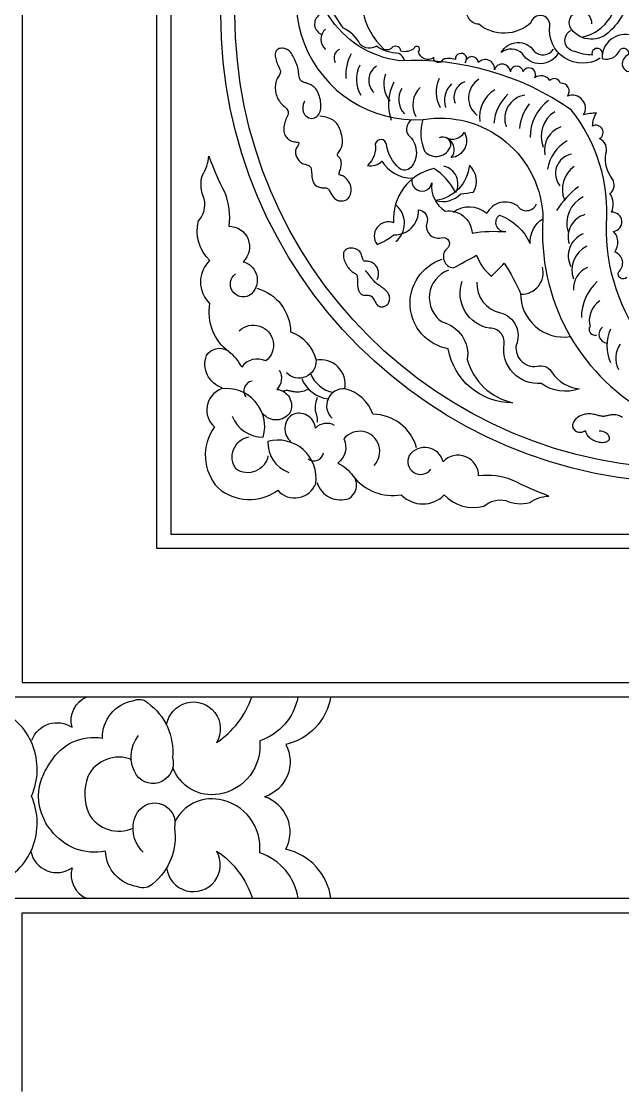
# Model space of a CAD drawing. Extents: x -66030 to 95157, y -13132 to 45879.
# Drawn here: x -13762 to -13256, y 2442 to 3344 of the extents above; entities that cross this region are included whole.
import ezdxf

# ---------------------------------------------------------------- set-up
doc = ezdxf.new("R2010")
doc.units = 0
doc.header["$LTSCALE"] = 100
doc.header["$MEASUREMENT"] = 0
doc.layers.add('3', color=11, linetype='CONTINUOUS')
doc.layers.add('7', color=105, linetype='CONTINUOUS')

msp = doc.modelspace()

# ---------------------------------------------------------------- linework, layer by layer
at = {"layer": '3'}
for points in [[(-12635.68, 3912.74), (-13761.68, 3912.74), (-13761.68, 2786.74), (-12635.68, 2786.74)], [(-12748.68, 3799.74), (-13648.68, 3799.74), (-13648.68, 2899.74), (-12748.68, 2899.74)], [(-12760.68, 3787.74), (-13636.68, 3787.74), (-13636.68, 2911.74), (-12760.68, 2911.74)]]:
    msp.add_lwpolyline(points, close=True, dxfattribs=at)
for points in [[(-13290.18, 3330.33, 0.410236), (-13261.28, 3374.7, -0.026447), (-13266.51, 3436.81, -0.370419), (-13252.59, 3483.07, 0.249379), (-13238.27, 3511.93, 0.484234), (-13247.38, 3517.76, 0.406055), (-13259.62, 3514.83, -0.392331), (-13253.45, 3506.73)], [(-13228.88, 3491.23, 0.178927), (-13261.2, 3459.55, -0.066229), (-13254.99, 3461.56, 0.371806), (-13262.11, 3444.68, -0.132619), (-13252.53, 3450.93, 0.121263), (-13258.62, 3435.92, 0.003668), (-13251.59, 3375.98, -0.246213), (-13266.43, 3335.7, -0.473271), (-13299.19, 3336.99, -1.44751), (-13282.31, 3341.56)], [(-13494.02, 3439.09, 0.728949), (-13424.13, 3260.9, -0.458717), (-13323.14, 3177.31, 0.286549), (-13236.38, 3014.63, 0.410843), (-13094.69, 3076.86, 0.410843)], [(-12942.37, 3265.07, 0.244582), (-12914.74, 3321.57, -0.243426), (-12920.86, 3279.11, 0.190717), (-12883.18, 3344.09, -0.174861), (-12898.49, 3284.99, 0.143289), (-12844.44, 3382.74, -0.357484), (-12910.59, 3266.91, 0.059983), (-12969.8, 3249.42, -0.286943), (-13025.69, 3263.07, 0.488834), (-13113.49, 3198.6, -0.053824), (-13133.38, 3098.74, -0.399452), (-13236.01, 3070.23, -0.172067), (-13269.56, 3172.47, 0.188208), (-13299.44, 3269.16, 0.166283), (-13443.85, 3310.41, -0.471559), (-13512.41, 3419.22)], [(-13439.65, 3310.59, 0.205954), (-13444.5, 3316.68, -0.152162), (-13463.41, 3322.7, -0.350186), (-13477.01, 3324.2, 0.163405), (-13491.18, 3337.96, -0.052071), (-13502.8, 3357.38, 0.293425), (-13503.8, 3379.62, -0.480697), (-13508.19, 3390.21, -0.278361), (-13510.48, 3416.42)], [(-13274.82, 3312.71, -0.647953), (-13317.25, 3340.45, 0.886577), (-13333.2, 3342.52, -0.372235), (-13377.09, 3341.17, -0.517937), (-13386.51, 3356.75, 0.727778), (-13386.88, 3367.23, 0.18697), (-13406.48, 3358.82, 0.139213), (-13422.29, 3358.55, 0.314283), (-13436.42, 3359.38, -0.231356), (-13448.31, 3360.72, -0.366634), (-13419.24, 3370.46, 0.060326), (-13402.71, 3375.4, 0.169547), (-13409.64, 3384.23, -0.396096), (-13376.42, 3383.87, -1.342672), (-13370.75, 3373.94, 0.631456), (-13367.33, 3357.74, 0.383857), (-13334.39, 3361.15, -0.717952), (-13336.64, 3373.18, 0.149152), (-13323.94, 3374.74, -0.62166), (-13295.71, 3350.4)], [(-13273.03, 3315.6, 1.271861), (-13281.67, 3315.21, -0.08113), (-13296.36, 3318.19, -0.729218), (-13299.58, 3336.07)], [(-13256.49, 3307.11, 0.538671), (-13245.66, 3302.27, 0.471681), (-13248.11, 3331.82, 0.51896), (-13273.24, 3312.23, 0.379152), (-13258.32, 3319.4, -0.873174), (-13251.31, 3315.52, 0.293046), (-13256.49, 3306.77)], [(-13252.46, 3127.97, -0.79007), (-13259.63, 3132.27, 0.590664), (-13262.71, 3149.33, 0.371102), (-13263.65, 3166.67, 0.975685), (-13265.4, 3182.82, 0.264772), (-13266.73, 3198.65, 0.402205), (-13264.64, 3210.82, -0.198438), (-13270.2, 3232.13, 0.389798), (-13275.4, 3244.93, 0.981447), (-13281.32, 3255.36, -0.127938), (-13278.11, 3266.45, 0.045177), (-13289.01, 3264.82, 0.726189), (-13302.49, 3280.64, 0.658761), (-13308.34, 3291.51, 0.591348), (-13317.22, 3293.88, 0.403702), (-13330.09, 3296.18, 1.065414), (-13339.93, 3301.07, 0.918331), (-13350.59, 3301.02, 0.852833), (-13363.9, 3302.85, 0.714242), (-13377.51, 3308.92, 0.915835), (-13388.53, 3308.82, 1.503694), (-13396.85, 3311.53, 0.156987), (-13407.52, 3311.59, -0.917193), (-13415.1, 3313.15, -0.583401), (-13428, 3318.4, 1.33876), (-13431.6, 3320.97, -0.255042), (-13442.76, 3318.58, 0.538626), (-13449.47, 3322.13, -0.337426), (-13457.19, 3320)], [(-13310.16, 3317, -0.579404), (-13340.3, 3316.28, 0.380337), (-13358.35, 3317.37, -0.564488), (-13330.55, 3318.63, 0.484455), (-13314.31, 3320.07, 0.484455)], [(-13433.74, 3260.69, 0.410122), (-13436.63, 3247.91, -0.417753), (-13434.44, 3220.5, -0.41109), (-13444.14, 3219.98, -0.185617), (-13454.88, 3239.77, 0.84931), (-13464.39, 3240.39, -0.257306), (-13470.96, 3222.3, 0.268466), (-13458.85, 3225.99, 0.264515), (-13433.13, 3211.49)], [(-13424.29, 3260.89, 0.178085), (-13422.84, 3234.42, 0.588581), (-13400.81, 3238.73, 0.619537), (-13410.55, 3245.39)], [(-13404.62, 3245.75, 0.404646), (-13389.32, 3250.3, -0.540344), (-13400.38, 3228.83, 0.451607), (-13402.47, 3244.09)], [(-13578.89, 3083, -1.055128), (-13556.58, 3057.56, 0.366246), (-13576.87, 3052.41, 0.126982), (-13587.7, 3065.27, -0.281378), (-13603.57, 3105.99, -0.426753), (-13603.61, 3142.18, -0.279848), (-13613.2, 3175.57, 0.248463), (-13608.48, 3194.04, -0.174704), (-13610.01, 3214.1, 0.128908), (-13604.61, 3230.14, 0.027185), (-13591.2, 3199.47, -0.12406), (-13587.72, 3171.05, -0.684481), (-13575.75, 3141.17, -0.643109), (-13570.5, 3112.68, -0.920448), (-13582.04, 3130.94)], [(-13396.7, 3199.55, 0.137437), (-13415.09, 3219.68, 0.373846), (-13448.87, 3173.99, 0.753044), (-13462.81, 3155.59, 0.064931), (-13448.66, 3163.77, 0.437957), (-13427.98, 3184.78, -0.450203), (-13420.53, 3175.09, 0.618127), (-13408.98, 3161.29, -0.940381), (-13404.5, 3151.84, 0.612136), (-13398.62, 3135.91, 0.002262), (-13379, 3146.69, 0.151844), (-13366.37, 3128.96, 0.003706), (-13355.71, 3139.99, -0.038505), (-13341.7, 3113.74, 0.497294), (-13323.52, 3136.71)], [(-13433.24, 3211.49, 1.049893), (-13416.72, 3207.55, 0.294443), (-13405.4, 3183.82, -0.443152), (-13382.88, 3165.35, -0.062368), (-13354.33, 3166.31, -0.741619), (-13359.65, 3180.43, -0.194507), (-13333.91, 3156.55, -0.276186), (-13323.14, 3177.31)], [(-13328.9, 3189.57, -0.636542), (-13344.41, 3188.12, 0.464473), (-13370.47, 3181.69, 0.350463), (-13398.67, 3182.76)], [(-13402.66, 3134.18, 0.607341), (-13408.05, 3090.42, -0.389081), (-13386.83, 3058.78, 0.277302), (-13348.77, 3022.43, -0.365527), (-13402.99, 3067.87, -0.780886), (-13408.05, 3143.26)], [(-13378.74, 3124.08, 0.37336), (-13358.87, 3098.16, -0.457002), (-13345.74, 3070.9, 0.543223), (-13326, 3053.46, -0.31188), (-13315.43, 3047.67, 0.219665), (-13292.52, 3034.21, -0.252862), (-13324.52, 3038.59, -0.488404), (-13355.84, 3071.91, 0.46428), (-13368.04, 3085.13, -0.463407), (-13391.21, 3124.75)], [(-13564.08, 3118.86, -0.333818), (-13535.7, 3082.11, -0.253565), (-13514.28, 3058.32, -0.703455), (-13539.09, 3047.63)], [(-13593.34, 3035.01, -0.427892), (-13606.57, 3062.06, -0.407523), (-13588.87, 3066.47, -0.407523)], [(-13545.17, 3049.84, -0.338558), (-13547.33, 3033.66, -0.519359), (-13536.24, 3013.96, -0.493768), (-13558.72, 3012.92)], [(-13584.77, 3011.13, 0.319048), (-13558.67, 2993.5, 0.541193), (-13594.2, 3033.96, 0.561508), (-13599.78, 3001.98, 0.355693), (-13596.82, 2950.57, 0.343874), (-13546.44, 2948.64, 0.561508), (-13514.46, 2954.21, 0.541193), (-13554.92, 2989.74, 0.319048), (-13537.28, 2963.65)], [(-13429.55, 2984.34, 0.333818), (-13466.31, 3012.72, 0.253565), (-13490.1, 3034.13, 0.703455), (-13500.78, 3009.33)], [(-13498.58, 3003.25, 0.338558), (-13514.76, 3001.09, 0.519359), (-13534.45, 3012.18, 0.493768), (-13535.49, 2989.7)], [(-13554.73, 2977.65, -0.539681), (-13581.58, 2966.43, -0.553633), (-13570.77, 2993.69)], [(-13465.41, 2969.53, 1.055128), (-13490.86, 2991.84, -0.366246), (-13496.01, 2971.55, -0.126982), (-13483.14, 2960.72, 0.281378), (-13442.42, 2944.84, 0.426753), (-13406.23, 2944.81, 0.279848), (-13372.84, 2935.22, -0.248463), (-13354.38, 2939.94, 0.174704), (-13334.32, 2938.41, -0.128908), (-13318.28, 2943.81, -0.027185), (-13348.94, 2957.22, 0.12406), (-13377.37, 2960.7, 0.684481), (-13407.25, 2972.67, 0.643109), (-13435.73, 2977.92, 0.920448), (-13417.47, 2966.37)], [(-13513.41, 2955.08, 0.427892), (-13486.36, 2941.84, 0.407523), (-13481.95, 2959.55, 0.407523)], [(-13753.6, 2738.13, -0.488711), (-13719.74, 2748.96, -0.383007), (-13706.95, 2774.74)], [(-13659.76, 2643.93, -0.35407), (-13664.55, 2677.43, -0.838332), (-13633.5, 2664.35, -0.26672), (-13651.73, 2617.17, -0.314427), (-13664.21, 2614.73, -0.369989), (-13691.54, 2644.64, -0.292926), (-13737.33, 2662.22, -0.099814), (-13743.62, 2672.15, -0.228766), (-13743.62, 2709.74, -0.050603), (-13737.55, 2719.9, -0.310937), (-13694.16, 2739.91, -0.369989), (-13668.53, 2771.27, -0.314427), (-13655.93, 2769.53, -0.26672), (-13635.13, 2723.42, -0.838332), (-13665.41, 2708.65, -0.319484), (-13663.85, 2741.99)], [(-13640.06, 2750.69, -1.218925), (-13597.96, 2736.14, 0.164361), (-13568.33, 2774.49)], [(-13529.51, 2774.49, -0.273348), (-13561.69, 2737.68, -0.397275), (-13595.91, 2692.68, -0.370591), (-13634.8, 2715.38)], [(-13501.93, 2774.49, -0.306797), (-13539.73, 2734.61, -0.465679), (-13557.6, 2690.43, -0.495843)], [(-13669.49, 2721.67, 0.395368), (-13706.52, 2707.52, 0.187473), (-13705.66, 2676.29, 0.395368), (-13667.91, 2664.21)], [(-13529.23, 2604.74, 0.282647), (-13561.69, 2643.19, 0.397275), (-13595.91, 2688.18, 0.335284), (-13633.13, 2669.48, 0.335284)], [(-13501.69, 2604.74, 0.316056), (-13539.73, 2646.26, 0.465679), (-13557.6, 2690.43, 0.495843)], [(-13754.49, 2644.39, 0.533225), (-13719.74, 2630.52, 0.383007), (-13706.95, 2604.74)], [(-13640.11, 2630.57, 1.229757), (-13597.96, 2644.72, -0.170214), (-13567.79, 2604.74)]]:
    msp.add_lwpolyline(points, format="xyb", dxfattribs=at)
for points in [[(-13524.04, 3276.4), (-13525, 3273.49), (-13525.38, 3270.94), (-13525.27, 3268.73), (-13524.76, 3266.84), (-13523.93, 3265.28), (-13522.86, 3264.04), (-13521.65, 3263.09), (-13520.36, 3262.43), (-13519.09, 3262.05), (-13517.84, 3261.93), (-13516.65, 3262.05), (-13515.52, 3262.38), (-13514.46, 3262.91), (-13513.5, 3263.6), (-13512.65, 3264.45), (-13511.92, 3265.42), (-13511.32, 3266.5), (-13510.85, 3267.68), (-13510.5, 3268.93), (-13510.27, 3270.26), (-13510.15, 3271.64), (-13510.13, 3273.06), (-13510.21, 3274.52), (-13510.38, 3276), (-13510.63, 3277.48), (-13510.97, 3278.96), (-13511.37, 3280.41), (-13511.85, 3281.81), (-13512.4, 3283.16), (-13513.02, 3284.42), (-13513.69, 3285.6), (-13514.42, 3286.66), (-13515.2, 3287.59), (-13516.03, 3288.41), (-13516.9, 3289.12), (-13517.8, 3289.74), (-13518.72, 3290.26), (-13519.65, 3290.71), (-13520.59, 3291.1), (-13521.53, 3291.42), (-13522.47, 3291.71), (-13523.38, 3291.97), (-13524.26, 3292.23), (-13525.08, 3292.52), (-13525.84, 3292.86), (-13526.52, 3293.27), (-13527.11, 3293.78), (-13527.6, 3294.41), (-13527.96, 3295.18), (-13528.24, 3296.07), (-13528.44, 3297.07), (-13528.6, 3298.18), (-13528.74, 3299.36), (-13528.88, 3300.6), (-13529.06, 3301.89), (-13529.29, 3303.21), (-13529.61, 3304.55), (-13529.99, 3305.89), (-13530.44, 3307.23), (-13530.93, 3308.55), (-13531.46, 3309.85), (-13532.02, 3311.1), (-13532.6, 3312.31), (-13533.17, 3313.47), (-13533.75, 3314.55), (-13534.33, 3315.57), (-13534.92, 3316.5), (-13535.54, 3317.36), (-13536.2, 3318.14), (-13536.9, 3318.83), (-13537.67, 3319.42), (-13538.51, 3319.93), (-13539.43, 3320.33), (-13540.4, 3320.64), (-13541.41, 3320.84), (-13542.43, 3320.95), (-13543.43, 3320.95), (-13544.4, 3320.85), (-13545.3, 3320.64), (-13546.11, 3320.33), (-13546.81, 3319.92), (-13547.4, 3319.4), (-13547.87, 3318.78), (-13548.24, 3318.07), (-13548.5, 3317.27), (-13548.64, 3316.38), (-13548.68, 3315.41), (-13548.61, 3314.36), (-13548.44, 3313.23), (-13548.18, 3312.06), (-13547.85, 3310.86), (-13547.46, 3309.65), (-13547.04, 3308.47), (-13546.59, 3307.34), (-13546.14, 3306.28), (-13545.7, 3305.31), (-13545.3, 3304.46), (-13544.93, 3303.71), (-13544.62, 3303.04), (-13544.38, 3302.42), (-13544.22, 3301.85), (-13544.15, 3301.29), (-13544.18, 3300.73), (-13544.33, 3300.14), (-13544.6, 3299.51), (-13544.97, 3298.84), (-13545.42, 3298.1), (-13545.92, 3297.31), (-13546.43, 3296.45), (-13546.93, 3295.52), (-13547.4, 3294.52), (-13547.8, 3293.44), (-13548.12, 3292.28), (-13548.35, 3291.06), (-13548.5, 3289.78), (-13548.56, 3288.47), (-13548.55, 3287.13), (-13548.45, 3285.8), (-13548.29, 3284.48), (-13548.05, 3283.19), (-13547.74, 3281.94), (-13547.36, 3280.73), (-13546.92, 3279.57), (-13546.4, 3278.46), (-13545.81, 3277.39), (-13545.15, 3276.37), (-13544.41, 3275.4), (-13543.6, 3274.46), (-13542.72, 3273.58), (-13541.81, 3272.72), (-13540.89, 3271.89), (-13540.02, 3271.06), (-13539.24, 3270.23), (-13538.58, 3269.39), (-13538.08, 3268.52), (-13537.78, 3267.6), (-13537.71, 3266.64), (-13537.85, 3265.62), (-13538.14, 3264.56), (-13538.55, 3263.45), (-13539.04, 3262.3), (-13539.55, 3261.12), (-13540.07, 3259.89), (-13540.53, 3258.64), (-13540.91, 3257.35), (-13541.19, 3256.05), (-13541.38, 3254.75), (-13541.46, 3253.45), (-13541.44, 3252.18), (-13541.3, 3250.94), (-13541.06, 3249.75), (-13540.69, 3248.62), (-13540.21, 3247.57), (-13539.62, 3246.6), (-13538.93, 3245.72), (-13538.17, 3244.92), (-13537.33, 3244.22), (-13536.44, 3243.62), (-13535.51, 3243.12), (-13534.55, 3242.73), (-13533.58, 3242.45), (-13532.62, 3242.25), (-13531.7, 3242.12), (-13530.85, 3242.01), (-13530.1, 3241.91), (-13529.48, 3241.79), (-13529.01, 3241.61), (-13528.73, 3241.36), (-13528.65, 3241), (-13528.74, 3240.55), (-13528.97, 3240.02), (-13529.3, 3239.42), (-13529.7, 3238.75), (-13530.13, 3238.04), (-13530.54, 3237.29), (-13530.91, 3236.51), (-13531.2, 3235.72), (-13531.41, 3234.91), (-13531.53, 3234.09), (-13531.57, 3233.25), (-13531.52, 3232.41), (-13531.38, 3231.55), (-13531.15, 3230.68), (-13530.83, 3229.81), (-13530.42, 3228.93), (-13529.93, 3228.06), (-13529.36, 3227.21), (-13528.72, 3226.41), (-13528.01, 3225.66), (-13527.25, 3224.98), (-13526.44, 3224.4), (-13525.58, 3223.92), (-13524.68, 3223.55), (-13523.77, 3223.26), (-13522.87, 3223.02), (-13521.99, 3222.78), (-13521.16, 3222.52), (-13520.4, 3222.19), (-13519.74, 3221.75), (-13519.19, 3221.17), (-13518.77, 3220.42), (-13518.46, 3219.51), (-13518.24, 3218.49), (-13518.09, 3217.36), (-13517.98, 3216.18), (-13517.88, 3214.96), (-13517.78, 3213.73), (-13517.65, 3212.53), (-13517.48, 3211.38), (-13517.24, 3210.28), (-13516.95, 3209.25), (-13516.59, 3208.3), (-13516.17, 3207.42), (-13515.69, 3206.64), (-13515.13, 3205.94), (-13514.5, 3205.34), (-13513.8, 3204.85), (-13513.04, 3204.45), (-13512.24, 3204.14), (-13511.41, 3203.9), (-13510.58, 3203.73), (-13509.75, 3203.61), (-13508.95, 3203.53), (-13508.2, 3203.49), (-13507.5, 3203.46), (-13506.85, 3203.44), (-13506.26, 3203.4), (-13505.7, 3203.32), (-13505.18, 3203.18), (-13504.68, 3202.96), (-13504.21, 3202.64), (-13503.75, 3202.19), (-13503.3, 3201.61), (-13502.85, 3200.91), (-13502.4, 3200.13), (-13501.93, 3199.29), (-13501.45, 3198.41), (-13500.96, 3197.54), (-13500.43, 3196.69), (-13499.87, 3195.89), (-13499.28, 3195.18), (-13498.64, 3194.55), (-13497.97, 3193.99), (-13497.26, 3193.52), (-13496.52, 3193.13), (-13495.73, 3192.82), (-13494.91, 3192.58), (-13494.05, 3192.42), (-13493.16, 3192.34), (-13492.24, 3192.35), (-13491.31, 3192.45), (-13490.38, 3192.65), (-13489.48, 3192.98), (-13488.61, 3193.43), (-13487.78, 3194.02), (-13487.02, 3194.76), (-13486.33, 3195.66), (-13485.73, 3196.69), (-13485.24, 3197.83), (-13484.87, 3199.06), (-13484.62, 3200.37), (-13484.53, 3201.71), (-13484.6, 3203.08), (-13484.84, 3204.45), (-13485.26, 3205.8), (-13485.84, 3207.11), (-13486.55, 3208.35), (-13487.35, 3209.51), (-13488.22, 3210.57), (-13489.12, 3211.51), (-13490.03, 3212.3), (-13490.9, 3212.93), (-13491.72, 3213.39), (-13492.46, 3213.71), (-13493.13, 3213.93), (-13493.71, 3214.08), (-13494.19, 3214.22), (-13494.56, 3214.36), (-13494.81, 3214.57), (-13494.94, 3214.87), (-13494.94, 3215.3), (-13494.82, 3215.85), (-13494.62, 3216.51), (-13494.36, 3217.25), (-13494.07, 3218.08), (-13493.77, 3218.96), (-13493.49, 3219.89), (-13493.24, 3220.85), (-13493.07, 3221.82), (-13492.96, 3222.8), (-13492.92, 3223.76), (-13492.95, 3224.69), (-13493.05, 3225.59), (-13493.23, 3226.42), (-13493.48, 3227.19), (-13493.81, 3227.87), (-13494.2, 3228.46), (-13494.64, 3228.98), (-13495.08, 3229.44), (-13495.49, 3229.87), (-13495.83, 3230.29), (-13496.06, 3230.73), (-13496.15, 3231.21), (-13496.07, 3231.75), (-13495.79, 3232.37), (-13495.35, 3233.07), (-13494.8, 3233.87), (-13494.18, 3234.78), (-13493.56, 3235.78), (-13492.97, 3236.9), (-13492.47, 3238.14), (-13492.11, 3239.5), (-13491.93, 3240.98), (-13491.91, 3242.56), (-13492.04, 3244.2), (-13492.28, 3245.87), (-13492.62, 3247.53), (-13493.03, 3249.16), (-13493.49, 3250.72), (-13493.97, 3252.18), (-13494.46, 3253.5), (-13494.96, 3254.71), (-13495.5, 3255.8), (-13496.09, 3256.79), (-13496.74, 3257.7), (-13497.48, 3258.53), (-13498.31, 3259.29), (-13499.27, 3260.01), (-13500.35, 3260.69), (-13501.55, 3261.32), (-13502.87, 3261.9), (-13504.3, 3262.42), (-13505.83, 3262.88), (-13507.46, 3263.27), (-13509.16, 3263.58), (-13510.95, 3263.81)], [(-13462.72, 3126.05), (-13462.05, 3128.06), (-13461.69, 3129.92), (-13461.6, 3131.66), (-13461.74, 3133.25), (-13462.1, 3134.7), (-13462.62, 3135.99), (-13463.28, 3137.14), (-13464.05, 3138.13), (-13464.89, 3138.97), (-13465.79, 3139.66), (-13466.71, 3140.22), (-13467.65, 3140.65), (-13468.58, 3140.99), (-13469.47, 3141.23), (-13470.31, 3141.39), (-13471.08, 3141.49), (-13471.76, 3141.53), (-13472.35, 3141.56), (-13472.87, 3141.59), (-13473.31, 3141.65), (-13473.7, 3141.77), (-13474.03, 3141.98), (-13474.32, 3142.3), (-13474.58, 3142.77), (-13474.81, 3143.4), (-13475.03, 3144.17), (-13475.28, 3145.04), (-13475.55, 3145.98), (-13475.89, 3146.94), (-13476.3, 3147.9), (-13476.8, 3148.82), (-13477.43, 3149.66), (-13478.18, 3150.4), (-13479.05, 3151.02), (-13480, 3151.54), (-13481.02, 3151.96), (-13482.08, 3152.27), (-13483.16, 3152.48), (-13484.22, 3152.59), (-13485.24, 3152.6), (-13486.21, 3152.52), (-13487.11, 3152.34), (-13487.94, 3152.08), (-13488.69, 3151.72), (-13489.35, 3151.27), (-13489.92, 3150.73), (-13490.39, 3150.1), (-13490.76, 3149.39), (-13491.01, 3148.59), (-13491.16, 3147.71), (-13491.21, 3146.77), (-13491.15, 3145.77), (-13491, 3144.72), (-13490.76, 3143.64), (-13490.43, 3142.53), (-13490.02, 3141.39), (-13489.54, 3140.26), (-13488.99, 3139.13), (-13488.37, 3138.02), (-13487.71, 3136.96), (-13487.01, 3135.96), (-13486.29, 3135.04), (-13485.54, 3134.21), (-13484.78, 3133.49), (-13484.03, 3132.9), (-13483.28, 3132.4), (-13482.57, 3131.97), (-13481.9, 3131.58), (-13481.28, 3131.19), (-13480.74, 3130.77), (-13480.27, 3130.29), (-13479.91, 3129.73), (-13479.65, 3129.05), (-13479.49, 3128.27), (-13479.4, 3127.41), (-13479.36, 3126.48), (-13479.35, 3125.5), (-13479.37, 3124.5), (-13479.37, 3123.48), (-13479.36, 3122.47), (-13479.3, 3121.49), (-13479.2, 3120.53), (-13479.07, 3119.62), (-13478.89, 3118.74), (-13478.67, 3117.91), (-13478.41, 3117.14), (-13478.12, 3116.42), (-13477.79, 3115.77), (-13477.43, 3115.18), (-13477.03, 3114.66), (-13476.59, 3114.22), (-13476.11, 3113.84), (-13475.57, 3113.53), (-13474.99, 3113.29), (-13474.35, 3113.11), (-13473.66, 3113.01), (-13472.91, 3112.97), (-13472.11, 3112.97), (-13471.29, 3112.96), (-13470.45, 3112.93), (-13469.62, 3112.83), (-13468.81, 3112.64), (-13468.03, 3112.31), (-13467.31, 3111.82), (-13466.65, 3111.14), (-13466.05, 3110.31), (-13465.49, 3109.38), (-13464.94, 3108.38), (-13464.41, 3107.38), (-13463.87, 3106.4), (-13463.31, 3105.51), (-13462.72, 3104.74), (-13462.07, 3104.14), (-13461.38, 3103.69), (-13460.67, 3103.38), (-13459.93, 3103.21), (-13459.19, 3103.14), (-13458.45, 3103.17), (-13457.72, 3103.28), (-13457.01, 3103.46), (-13456.34, 3103.69), (-13455.71, 3103.98), (-13455.12, 3104.32), (-13454.57, 3104.73), (-13454.06, 3105.2), (-13453.61, 3105.74), (-13453.22, 3106.36), (-13452.88, 3107.04), (-13452.6, 3107.8), (-13452.39, 3108.62), (-13452.27, 3109.5), (-13452.23, 3110.42), (-13452.3, 3111.36), (-13452.49, 3112.31), (-13452.8, 3113.26), (-13453.24, 3114.21), (-13453.83, 3115.12), (-13454.54, 3116.01), (-13455.34, 3116.86), (-13456.21, 3117.67), (-13457.12, 3118.44), (-13458.05, 3119.17), (-13458.98, 3119.84), (-13459.86, 3120.45), (-13460.7, 3121.01), (-13461.48, 3121.53), (-13462.23, 3122.04), (-13462.94, 3122.56), (-13463.65, 3123.11), (-13464.34, 3123.71), (-13465.04, 3124.4), (-13465.75, 3125.18), (-13466.49, 3126.08), (-13467.25, 3127.09), (-13468.05, 3128.16), (-13468.89, 3129.29), (-13469.76, 3130.44), (-13470.68, 3131.58), (-13471.64, 3132.7), (-13472.65, 3133.77)], [(-13520.48, 3033.72), (-13522.45, 3032.88), (-13524.21, 3032.25), (-13525.79, 3031.8), (-13527.19, 3031.51), (-13528.43, 3031.36), (-13529.54, 3031.3), (-13530.51, 3031.32), (-13531.37, 3031.38), (-13532.14, 3031.47), (-13532.82, 3031.58), (-13533.45, 3031.69), (-13534.02, 3031.82), (-13534.57, 3031.95), (-13535.1, 3032.08), (-13535.64, 3032.21), (-13536.2, 3032.34), (-13536.79, 3032.45), (-13537.41, 3032.54), (-13538.06, 3032.6), (-13538.73, 3032.62), (-13539.43, 3032.59), (-13540.13, 3032.49), (-13540.85, 3032.32), (-13541.58, 3032.06)], [(-13513.18, 3026.85), (-13513.91, 3024.83), (-13514.43, 3023.04), (-13514.78, 3021.44), (-13514.98, 3020.02), (-13515.07, 3018.77), (-13515.06, 3017.67), (-13514.98, 3016.69), (-13514.87, 3015.84), (-13514.73, 3015.08), (-13514.59, 3014.4), (-13514.43, 3013.78), (-13514.27, 3013.22), (-13514.11, 3012.68), (-13513.94, 3012.15), (-13513.78, 3011.63), (-13513.62, 3011.08), (-13513.47, 3010.5), (-13513.35, 3009.88), (-13513.25, 3009.24), (-13513.19, 3008.56), (-13513.18, 3007.87), (-13513.24, 3007.16), (-13513.37, 3006.43), (-13513.58, 3005.69)], [(-13256, 3009.82), (-13256.79, 3010.38), (-13257.65, 3010.87), (-13258.58, 3011.28), (-13259.56, 3011.61), (-13260.58, 3011.87), (-13261.62, 3012.06), (-13262.66, 3012.18), (-13263.69, 3012.24), (-13264.7, 3012.23), (-13265.65, 3012.15), (-13266.56, 3012.02), (-13267.41, 3011.85), (-13268.21, 3011.65), (-13268.99, 3011.44), (-13269.73, 3011.24), (-13270.46, 3011.07), (-13271.19, 3010.94), (-13271.91, 3010.87), (-13272.64, 3010.87), (-13273.38, 3010.94), (-13274.15, 3011.07), (-13274.94, 3011.24), (-13275.77, 3011.44), (-13276.64, 3011.67), (-13277.56, 3011.91), (-13278.53, 3012.15), (-13279.56, 3012.39), (-13280.64, 3012.6), (-13281.77, 3012.78), (-13282.94, 3012.9), (-13284.15, 3012.96), (-13285.38, 3012.94), (-13286.64, 3012.83), (-13287.91, 3012.61), (-13289.18, 3012.28), (-13290.45, 3011.84), (-13291.68, 3011.29), (-13292.86, 3010.66), (-13293.97, 3009.95), (-13294.98, 3009.18), (-13295.88, 3008.35), (-13296.64, 3007.47), (-13297.25, 3006.56), (-13297.71, 3005.63), (-13298.03, 3004.69), (-13298.19, 3003.76), (-13298.22, 3002.85), (-13298.1, 3001.98), (-13297.85, 3001.16), (-13297.47, 3000.4), (-13296.96, 2999.71), (-13296.34, 2999.11), (-13295.64, 2998.59), (-13294.88, 2998.17), (-13294.08, 2997.84), (-13293.27, 2997.61), (-13292.46, 2997.48), (-13291.68, 2997.46), (-13290.94, 2997.54), (-13290.27, 2997.71), (-13289.65, 2997.92), (-13289.09, 2998.16), (-13288.6, 2998.38), (-13288.17, 2998.56), (-13287.82, 2998.66), (-13287.54, 2998.65), (-13287.33, 2998.52), (-13287.17, 2998.26), (-13287.04, 2997.89), (-13286.91, 2997.43), (-13286.74, 2996.9), (-13286.52, 2996.3), (-13286.21, 2995.65), (-13285.79, 2994.98), (-13285.24, 2994.28), (-13284.57, 2993.58), (-13283.8, 2992.89), (-13282.93, 2992.22), (-13281.99, 2991.59), (-13280.99, 2991), (-13279.96, 2990.47), (-13278.9, 2990.02), (-13277.82, 2989.65), (-13276.75, 2989.36), (-13275.68, 2989.15), (-13274.63, 2989.03), (-13273.6, 2988.98), (-13272.6, 2989.01), (-13271.63, 2989.11), (-13270.71, 2989.28), (-13269.84, 2989.52), (-13269.05, 2989.84), (-13268.36, 2990.23), (-13267.79, 2990.69), (-13267.37, 2991.24), (-13267.12, 2991.88), (-13267.06, 2992.6), (-13267.22, 2993.42), (-13267.61, 2994.31), (-13268.23, 2995.25), (-13269.05, 2996.17), (-13270.07, 2997.01), (-13271.25, 2997.72), (-13272.6, 2998.23), (-13274.08, 2998.5), (-13275.68, 2998.47)], [(-13761.68, 2442.11), (-13761.68, 2592.74), (-12635.68, 2592.74), (-12635.68, 2442.11)]]:
    msp.add_lwpolyline(points, dxfattribs=at)
for points in [[(-13392.42, 3198.36, 0.013358), (-13381.74, 3199.87, 0.360628), (-13385.09, 3222.47, -0.348402), (-13413.47, 3192.69, 0.283875)], [(-13963.22, 2688.33, 0.423982), (-13931.74, 2614.6, 0.420661), (-13857.26, 2584.95, 0.423641), (-13783.74, 2616.8, 0.425198), (-13754, 2690.96, 0.425198), (-13783.74, 2765.12, 0.423641), (-13857.26, 2796.97, 0.421993), (-13931.83, 2767.09, 0.425642)]]:
    msp.add_lwpolyline(points, format="xyb", close=True, dxfattribs=at)
for radius in [395, 383]:
    msp.add_circle((-13199.51, 3349.74), radius, dxfattribs=at)
for centre, radius, start, end in [((-13417.34, 3363.12), 58.5, 154.91649, 227.30111), ((-13506.29, 3341.38), 9.2, 124.29565, 251.25032), ((-13498.8, 3328.58), 11.34, 131.24851, 228.75149), ((-13491.2, 3312.81), 7.92, 113.78546, 209.30982), ((-13449.74, 3297.98), 39.53, 152.3109, 183.47577), ((-13454.85, 3294.75), 25.46, 151.9827, 211.3901), ((-13455.82, 3293.99), 14.07, 121.68153, 226.88572), ((-13433.7, 3291.06), 23.57, 159.56731, 218.77564), ((-13413.61, 3273.86), 39.71, 152.27137, 199.73869), ((-13385.69, 3284.09), 27.35, 155.14691, 208.32803), ((-13386.01, 3276.78), 20.12, 134.51173, 196.3911), ((-13384.57, 3279.82), 13.53, 109.00817, 201.7008), ((-13367.17, 3279.12), 18.59, 122.25632, 232.1526), ((-13426.49, 3277.89), 18.13, 149.30592, 222.51832), ((-13412.44, 3273.24), 20.3, 133.8075, 208.94401), ((-13349.17, 3262.72), 27.41, 122.1071, 187.29265), ((-13326.98, 3254.68), 37.62, 132.91589, 175.30589), ((-13335.26, 3261.7), 20.05, 99.28946, 200.14717), ((-13300.36, 3248.55), 42.86, 143.44329, 173.62181), ((-13294.38, 3245.52), 39.66, 127.36324, 179.46026), ((-13300.72, 3246.92), 24.01, 121.47045, 202.48712), ((-13301.19, 3235.3), 20.67, 109.40633, 191.82865), ((-13286.41, 3214.12), 33.18, 119.73066, 171.1982), ((-13296.08, 3215.6), 16.49, 100.72617, 219.52632), ((-13410, 3206.66), 15.32, 331.82035, 77.21141), ((-13282.8, 3202.05), 23.97, 126.10349, 201.57687), ((-13245.58, 3141.6), 78.78, 127.19493, 147.15245), ((-13278.41, 3173.55), 24.67, 116.15248, 197.75478), ((-13459.88, 3173.62), 20.12, 309.54616, 48.93137), ((-13282.33, 3161.99), 19.64, 106.14698, 196.58331), ((-13281.98, 3146.09), 19.84, 111.57783, 206.93269), ((-13276.34, 3134.14), 22.37, 116.4595, 199.36434), ((-13278.32, 3118.6), 19.19, 112.19359, 184.53963), ((-13249.34, 3094.03), 41.42, 132.63918, 179.91287), ((-13305.56, 3114.17), 36.47, 179.31842, 278.67813), ((-13264.11, 3091.5), 20.02, 123.54525, 196.14459), ((-13279.03, 3084.45), 5.27, 163.64161, 279.68307), ((-13268.52, 3079.97), 7.43, 126.5544, 264.80641), ((-13234.69, 3070.36), 34.58, 155.95159, 204.04841), ((-13240.81, 3059.84), 21.05, 145.24192, 206.8597), ((-13510.45, 3037.97), 20.71, 349.32363, 100.67637), ((-13566.87, 3032.4), 8.18, 99.07008, 218.56833), ((-13500.24, 3053.59), 28.28, 202.64842, 262.09896), ((-13494.62, 3056.63), 26.15, 201.902, 258.53802), ((-13516.02, 2981.55), 8.18, 231.43167, 350.92992)]:
    msp.add_arc(centre, radius, start, end, dxfattribs=at)
at = {"layer": '7'}
msp.add_line((-13773.68, 2774.74), (-12623.68, 2774.74), dxfattribs=at)
msp.add_lwpolyline([(-12623.68, 2442.11), (-12623.68, 2604.74), (-13773.68, 2604.74), (-13773.68, 2442.11)], dxfattribs=at)

doc.saveas('drawing.dxf')
